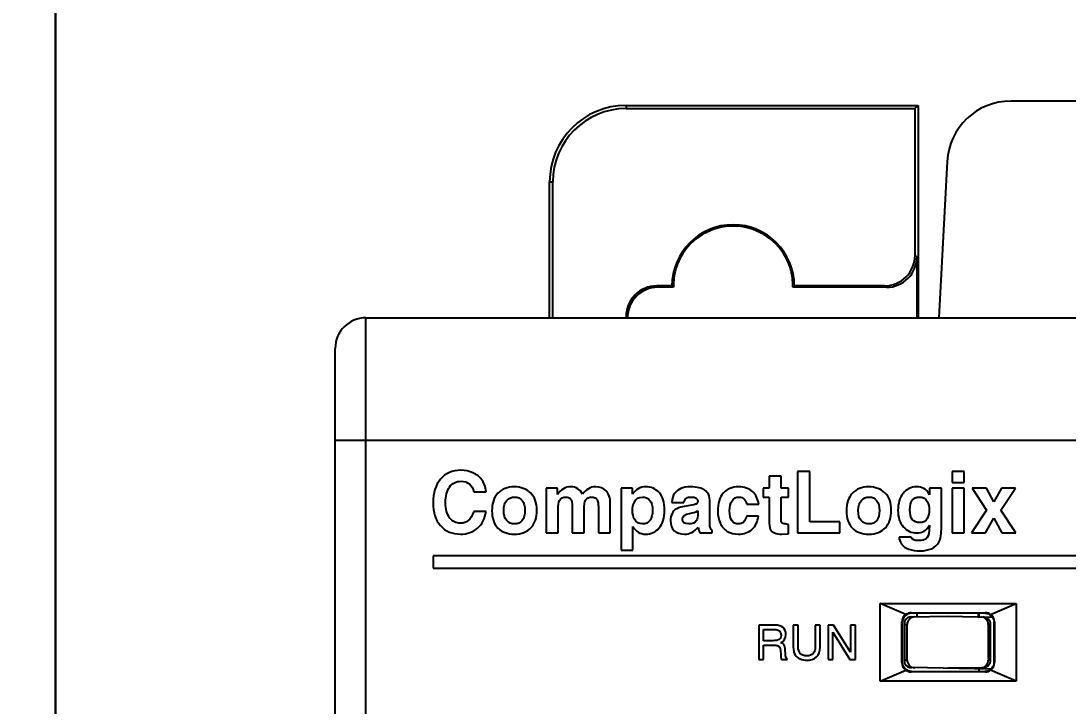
# Model space of a CAD drawing. Header units: inches. Extents: x -38 to 199, y -310 to 64.
# Drawn here: x 89.686 to 91.034, y 57.914 to 58.796 of the extents above; entities that cross this region are included whole.
import ezdxf

# ---------------------------------------------------------------- set-up
doc = ezdxf.new("R2010")
doc.units = ezdxf.units.IN
doc.header["$MEASUREMENT"] = 0
doc.layers.add('DIMENSION (ANSI)', color=7, linetype='Continuous', lineweight=9)
doc.layers.add('PLC', color=7, linetype='Continuous')
doc.styles.add('Note Text (ANSI)', font='arial.ttf')
doc.dimstyles.new('DIM_0', dxfattribs={"dimscale": 4.75, "dimtxt": 0.065, "dimasz": 0.075, "dimexe": 0.075, "dimexo": 0.125, "dimgap": 0.0625, "dimtad": 0, "dimtih": 1, "dimtoh": 1, "dimrnd": 1e-08, "dimzin": 0, "dimdsep": 46, "dimlunit": 5, "dimtxsty": 'Note Text (ANSI)', "dimblk": 'Filled-1', "dimcen": 0.09, "dimdle": 0.45, "dimclrd": 256, "dimclre": 256, "dimclrt": 256, "dimadec": 0, "dimazin": 1, "dimtm": 1e-09, "dimtfac": 1.263158, "dimtofl": 0, "dimtmove": 0, "dimatfit": 3, "dimfxl": 1, "dimfrac": 2, "dimtolj": 1, "dimtzin": 4, "dimlwd": -1, "dimlwe": -1, "dimarcsym": 0})

# ---------------------------------------------------------------- blocks, each defined once
blk = doc.blocks.new('Filled-1')
at = {"color": 0}
for p, q in [((0, 0), (-1, 0.25)), ((-1, 0.25), (-1, -0.25)), ((-1, 0), (0, 0)), ((-1, -0.25), (0, 0))]:
    blk.add_line(p, q, dxfattribs=at)
blk.add_solid([(-1, -0.25), (0, 0), (-1, 0.25)], dxfattribs=at)
blk = doc.blocks.new('*D96')
at = {"layer": 'DEFPOINTS', "color": 0, "transparency": 16777216}
for p in [(89.7304, 59.8646), (88.2858, 25.3646), (89.7304, 25.3646)]:
    blk.add_point(p, dxfattribs=at)
at = {"layer": 'DIMENSION (ANSI)', "transparency": 16777216}
for p, q in [((89.1366, 59.8646), (87.9296, 59.8646)), ((88.2858, 59.5083), (88.2858, 43.0692)), ((88.2858, 25.7208), (88.2858, 42.16)), ((89.1366, 25.3646), (87.9296, 25.3646))]:
    blk.add_line(p, q, dxfattribs=at)
at = {"layer": 'DIMENSION (ANSI)', "transparency": 16777216, "xscale": 0.35625, "yscale": 0.35625, "zscale": 0.35625}
for p, rotation in [((88.2858, 59.8646), 90), ((88.2858, 25.3646), 270)]:
    blk.add_blockref('Filled-1', p, dxfattribs=dict(at, rotation=rotation))
at = {"layer": 'DIMENSION (ANSI)', "transparency": 16777216, "insert": (88.2858, 42.6146), "char_height": 0.30875, "attachment_point": 5, "style": 'Note Text (ANSI)'}
blk.add_mtext('\\A1;36"', dxfattribs=at)

msp = doc.modelspace()

# ---------------------------------------------------------------- linework, layer by layer
msp.add_line((89.73036, 26.23957), (89.73036, 59.86457))
for points in [[(89.73036, 59.86457), (89.73036, 25.36457)], [(89.73036, 59.86457), (89.73036, 55.43491)]]:
    msp.add_lwpolyline(points)
at = {"layer": 'PLC', "linetype": 'Continuous'}
for p, q in [((90.4648, 58.68709), (90.4648, 58.68297)), ((90.4648, 58.68709), (90.84079, 58.68709)), ((90.83666, 58.68297), (90.84079, 58.68709)), ((90.84079, 58.68709), (90.84079, 58.41387)), ((91.49414, 58.69263), (90.95987, 58.69263)), ((90.4648, 58.68297), (90.83666, 58.68297)), ((90.83666, 58.68297), (90.83666, 58.49417)), ((90.87806, 58.615), (90.86751, 58.41387)), ((90.36638, 58.41387), (90.36638, 58.58867)), ((90.36638, 58.58867), (90.3705, 58.58867)), ((90.3705, 58.41387), (90.3705, 58.58867)), ((90.83666, 58.49417), (90.83924, 58.49245)), ((90.83924, 58.49245), (90.83924, 58.41387)), ((90.50417, 58.45481), (90.50588, 58.45309)), ((90.52386, 58.45481), (90.50417, 58.45481)), ((90.52559, 58.45309), (90.50588, 58.45309)), ((90.79987, 58.45309), (90.6796, 58.45309)), ((90.7973, 58.45481), (90.68134, 58.45481)), ((90.7973, 58.45481), (90.79987, 58.45309)), ((90.4648, 58.41545), (90.4648, 58.41387)), ((90.4648, 58.41545), (90.46638, 58.41387)), ((90.12976, 57.32329), (90.12976, 58.41387)), ((90.12976, 58.41387), (92.10052, 58.41387)), ((90.09039, 53.80757), (90.09039, 58.3745)), ((90.09039, 58.25639), (91.99622, 58.25639)), ((90.68534, 58.21594), (90.68534, 58.1372)), ((90.70138, 58.21594), (90.68534, 58.21594)), ((90.70138, 58.15131), (90.70138, 58.21594)), ((90.88468, 58.21594), (90.88468, 58.20193)), ((90.89997, 58.21594), (90.88468, 58.21594)), ((90.89997, 58.20193), (90.89997, 58.21594)), ((90.64905, 58.21011), (90.64905, 58.19466)), ((90.66433, 58.21011), (90.64905, 58.21011)), ((90.66433, 58.19466), (90.66433, 58.21011)), ((90.88468, 58.20193), (90.89997, 58.20193)), ((90.26876, 58.1899), (90.2848, 58.1899)), ((90.36204, 58.19466), (90.36204, 58.1372)), ((90.37664, 58.19466), (90.36204, 58.19466)), ((90.37664, 58.18643), (90.37664, 58.19466)), ((90.45832, 58.19466), (90.45832, 58.11485)), ((90.47291, 58.19466), (90.45832, 58.19466)), ((90.47291, 58.1868), (90.47291, 58.19466)), ((90.64108, 58.19466), (90.64108, 58.18322)), ((90.64905, 58.19466), (90.64108, 58.19466)), ((90.67385, 58.19466), (90.66433, 58.19466)), ((90.67385, 58.18322), (90.67385, 58.19466)), ((90.85533, 58.19466), (90.85533, 58.18621)), ((90.87062, 58.19466), (90.85533, 58.19466)), ((90.87062, 58.14607), (90.87062, 58.19466)), ((90.88468, 58.19466), (90.88468, 58.1372)), ((90.89997, 58.19466), (90.88468, 58.19466)), ((90.89997, 58.1372), (90.89997, 58.19466)), ((90.91044, 58.19466), (90.92883, 58.16628)), ((90.92862, 58.19466), (90.91044, 58.19466)), ((90.93808, 58.17691), (90.92862, 58.19466)), ((90.94802, 58.19466), (90.93808, 58.17691)), ((90.94727, 58.16628), (90.96593, 58.19466)), ((90.96593, 58.19466), (90.94802, 58.19466)), ((90.42902, 58.17323), (90.42913, 58.17119)), ((90.44442, 58.1372), (90.44442, 58.17419)), ((90.52375, 58.17627), (90.53903, 58.17627)), ((90.55186, 58.17333), (90.54438, 58.1721)), ((90.57255, 58.15681), (90.57255, 58.17494)), ((90.62018, 58.17403), (90.63547, 58.17403)), ((90.64108, 58.18322), (90.64905, 58.18322)), ((90.64905, 58.18322), (90.64905, 58.15387)), ((90.66433, 58.15398), (90.66433, 58.18322)), ((90.66433, 58.18322), (90.67385, 58.18322)), ((90.28464, 58.16457), (90.2686, 58.16457)), ((90.37733, 58.1372), (90.37733, 58.16713)), ((90.39556, 58.17141), (90.39556, 58.1372)), ((90.41085, 58.1372), (90.41085, 58.16702)), ((90.42913, 58.17119), (90.42913, 58.1372)), ((90.55726, 58.16542), (90.55726, 58.16307)), ((90.92883, 58.16628), (90.90932, 58.1372)), ((90.96641, 58.1372), (90.94727, 58.16628)), ((90.5725, 58.14885), (90.57255, 58.15681)), ((90.63515, 58.15852), (90.61986, 58.15852)), ((90.67385, 58.13602), (90.67385, 58.14751)), ((90.73997, 58.15131), (90.70138, 58.15131)), ((90.73997, 58.1372), (90.73997, 58.15131)), ((90.85533, 58.14714), (90.8548, 58.14003)), ((90.92723, 58.1372), (90.93808, 58.15607)), ((90.93808, 58.15607), (90.94829, 58.1372)), ((90.36204, 58.1372), (90.37733, 58.1372)), ((90.39556, 58.1372), (90.41085, 58.1372)), ((90.42913, 58.1372), (90.44442, 58.1372)), ((90.4736, 58.11485), (90.4736, 58.14521)), ((90.55977, 58.1372), (90.57576, 58.1372)), ((90.57576, 58.1372), (90.57576, 58.13992)), ((90.66514, 58.13554), (90.67385, 58.13602)), ((90.68534, 58.1372), (90.73997, 58.1372)), ((90.88468, 58.1372), (90.89997, 58.1372)), ((90.90932, 58.1372), (90.92723, 58.1372)), ((90.94829, 58.1372), (90.96641, 58.1372)), ((90.83149, 58.13164), (90.8162, 58.13164)), ((90.21638, 58.10767), (90.21638, 58.09192)), ((91.86992, 58.10767), (90.21638, 58.10767)), ((90.45832, 58.11485), (90.4736, 58.11485)), ((90.21638, 58.09192), (91.86992, 58.09192)), ((90.792, 57.94638), (90.792, 58.04639)), ((90.82482, 58.03218), (90.792, 58.04639)), ((90.792, 58.04639), (90.96681, 58.04639)), ((90.93399, 58.03218), (90.96681, 58.04639)), ((90.96681, 58.04639), (90.96681, 57.94638)), ((90.83158, 58.03437), (90.83216, 58.03379)), ((90.83158, 58.03437), (90.92724, 58.03437)), ((90.83203, 58.02905), (90.87882, 58.02987)), ((90.92677, 58.03379), (90.83205, 58.03379)), ((90.83967, 58.02919), (90.83883, 58.03379)), ((90.87882, 58.02987), (90.93598, 58.02887)), ((90.91797, 58.02919), (90.91881, 58.03379)), ((90.91938, 58.02916), (90.91938, 58.03379)), ((90.92724, 58.03437), (90.92665, 58.03379)), ((90.63548, 58.01851), (90.63548, 57.97422)), ((90.65668, 58.01851), (90.63548, 58.01851)), ((90.64176, 57.99846), (90.64176, 58.01286)), ((90.64176, 58.01286), (90.65301, 58.01286)), ((90.68001, 58.01851), (90.68001, 57.99028)), ((90.6863, 58.01851), (90.68001, 58.01851)), ((90.6863, 57.99085), (90.6863, 58.01851)), ((90.70831, 58.01851), (90.70831, 57.99085)), ((90.71459, 58.01851), (90.70831, 58.01851)), ((90.71459, 57.99028), (90.71459, 58.01851)), ((90.72478, 58.01851), (90.72478, 57.97422)), ((90.73173, 58.01851), (90.72478, 58.01851)), ((90.75359, 57.98363), (90.73173, 58.01851)), ((90.75359, 58.01851), (90.75359, 57.98363)), ((90.75987, 58.01851), (90.75359, 58.01851)), ((90.75987, 57.97422), (90.75987, 58.01851)), ((90.81977, 57.97021), (90.81977, 58.02256)), ((90.81977, 58.02256), (90.82035, 58.02198)), ((90.82035, 58.02209), (90.82035, 57.97068)), ((90.8237, 57.96864), (90.8237, 58.02417)), ((90.8237, 58.01924), (90.82659, 58.01929)), ((90.93397, 58.01924), (90.93105, 58.01929)), ((90.93397, 57.97358), (90.93397, 58.01924)), ((90.93905, 58.02256), (90.93846, 58.02198)), ((90.93846, 57.97068), (90.93846, 58.02209)), ((90.93905, 58.02256), (90.93905, 57.97021)), ((90.65385, 57.99846), (90.64176, 57.99846)), ((90.73107, 57.97422), (90.73107, 58.00949)), ((90.73107, 58.00949), (90.75293, 57.97422)), ((90.64176, 57.97422), (90.64176, 57.9928)), ((90.64176, 57.9928), (90.65545, 57.9928)), ((90.66344, 57.98595), (90.6638, 57.98048)), ((90.66988, 57.98195), (90.66973, 57.98622)), ((90.63548, 57.97422), (90.64176, 57.97422)), ((90.6648, 57.97422), (90.67207, 57.97422)), ((90.67207, 57.97422), (90.67207, 57.97561)), ((90.72478, 57.97422), (90.73107, 57.97422)), ((90.75293, 57.97422), (90.75987, 57.97422)), ((90.81977, 57.97021), (90.82035, 57.97079)), ((90.82659, 57.97353), (90.8237, 57.97358)), ((90.93397, 57.97358), (90.93105, 57.97353)), ((90.93905, 57.97021), (90.93846, 57.97079)), ((90.792, 57.94638), (90.82482, 57.96059)), ((90.83158, 57.9584), (90.83216, 57.95898)), ((90.92724, 57.9584), (90.83158, 57.9584)), ((90.93431, 57.96197), (90.83203, 57.96376)), ((90.83205, 57.95898), (90.92677, 57.95898)), ((90.92429, 57.96373), (90.87882, 57.96294)), ((90.91938, 57.95898), (90.91938, 57.96223)), ((90.92724, 57.9584), (90.92665, 57.95898)), ((90.96681, 57.94638), (90.93399, 57.96059)), ((90.96681, 57.94638), (90.792, 57.94638))]:
    msp.add_line(p, q, dxfattribs=at)
for centre, radius, start, end in [((90.4648, 58.58867), 0.09843, 90, 180), ((90.4648, 58.58867), 0.0943, 90, 180), ((90.6026, 58.45481), 0.07874, 0, 180), ((90.6026, 58.45481), 0.07702, 358.72188, 181.27812), ((90.67876, 58.6097), 0.21905, 224.99824, 225.63729), ((90.52644, 58.6097), 0.21905, 314.36271, 315.00176), ((90.12976, 58.3745), 0.03937, 90, 180), ((82.58643, 57.99643), 8.24019, 359.999836, 0.158929), ((99.17121, 57.99643), 8.24019, 179.841071, 180.000164), ((82.58643, 57.99638), 8.24019, 359.841071, 0.000164), ((99.17122, 57.99638), 8.24019, 179.999836, 180.158929)]:
    msp.add_arc(centre, radius, start, end, dxfattribs=at)
for centre, major_axis, ratio, start_param, end_param in [((90.95987, 58.61071), (0, 0.08192), 1, 0, 1.5183604), ((90.79728, 58.49419), (-0.03278, 0.02185), 0.9995052, 2.1589688, 3.7293083), ((90.79986, 58.49247), (0.03278, -0.02185), 0.9995052, -0.9826239, 0.5877156), ((90.50418, 58.41544), (0.02785, -0.02785), 0.9996955, 2.3563468, 3.9268385), ((90.5059, 58.41372), (0.02785, -0.02785), 0.9996955, 2.3563468, 3.9268385), ((90.83167, 58.02247), (0.01096, -0.00469), 0.9893025, 2.5846446, 3.5423275), ((90.8322, 58.01921), (0.0069, 0.00702), 0.9999894, 0.7941195, 1.8194671), ((90.83179, 58.02235), (-0.00471, 0.0111), 0.9756194, -0.3926229, 0.2201859), ((90.92412, 58.01924), (0.00985, -0.00013), 0.9987814, 0.013077, 1.5664307), ((90.92703, 58.02235), (0.00471, 0.0111), 0.9756194, -0.2201859, 0.3926229), ((90.92715, 58.02247), (0.01096, 0.00469), 0.9893025, -0.4007348, 0.556948), ((90.92412, 57.97358), (0.00985, 0.00013), 0.9987814, -1.5664307, -0.013077), ((90.83167, 57.9703), (0.01096, 0.00469), 0.9893025, 2.7408578, 3.6985407), ((90.8322, 57.9736), (0.0069, -0.00702), 0.9999894, -1.8194671, -0.7941195), ((90.83179, 57.97042), (0.00471, 0.0111), 0.9756194, -3.3617786, -2.7489697), ((90.92703, 57.97042), (-0.00471, 0.0111), 0.9756194, -3.5342156, -2.9214067), ((90.92715, 57.9703), (0.01096, -0.00469), 0.9893025, -0.556948, 0.4007348)]:
    msp.add_ellipse(centre, major_axis=major_axis, ratio=ratio, start_param=start_param, end_param=end_param, dxfattribs=at)
for points in [[(90.25198, 58.21765), (90.24107, 58.21765), (90.23241, 58.2138), (90.226, 58.20621)], [(90.26764, 58.21455), (90.2631, 58.21658), (90.25786, 58.21765), (90.25198, 58.21765)], [(90.2788, 58.20577), (90.27593, 58.20958), (90.27218, 58.21252), (90.26764, 58.21455)], [(90.226, 58.20621), (90.21958, 58.19862), (90.21638, 58.18857), (90.21638, 58.17606)], [(90.2376, 58.19616), (90.24107, 58.20108), (90.24599, 58.20353), (90.2523, 58.20353)], [(90.2523, 58.20353), (90.26112, 58.20353), (90.26662, 58.19899), (90.26876, 58.1899)], [(90.2848, 58.1899), (90.28373, 58.19664), (90.2817, 58.20193), (90.2788, 58.20577)], [(90.23241, 58.176), (90.23241, 58.1845), (90.23412, 58.19124), (90.2376, 58.19616)], [(90.29986, 58.18821), (90.29464, 58.18274), (90.29207, 58.1752), (90.29207, 58.16558)], [(90.32094, 58.19637), (90.31206, 58.19637), (90.30506, 58.19365), (90.29986, 58.18821)], [(90.34173, 58.18867), (90.33628, 58.19381), (90.32938, 58.19637), (90.32094, 58.19637)], [(90.34991, 58.16638), (90.34991, 58.17611), (90.34718, 58.18354), (90.34173, 58.18867)], [(90.39353, 58.19637), (90.38647, 58.19637), (90.38086, 58.19306), (90.37664, 58.18643)], [(90.40882, 58.18702), (90.40561, 58.19322), (90.40053, 58.19637), (90.39353, 58.19637)], [(90.42565, 58.19637), (90.41881, 58.19637), (90.4132, 58.19322), (90.40882, 58.18702)], [(90.43913, 58.19124), (90.4356, 58.19466), (90.43111, 58.19637), (90.42565, 58.19637)], [(90.44442, 58.17419), (90.44442, 58.18215), (90.44265, 58.18782), (90.43913, 58.19124)], [(90.49012, 58.19637), (90.4828, 58.19637), (90.47708, 58.19316), (90.47291, 58.1868)], [(90.50728, 58.18894), (90.50268, 58.19386), (90.49696, 58.19637), (90.49012, 58.19637)], [(90.51418, 58.16628), (90.51418, 58.17643), (90.51188, 58.18402), (90.50728, 58.18894)], [(90.52738, 58.18819), (90.5253, 58.18552), (90.52407, 58.18151), (90.52375, 58.17627)], [(90.5354, 58.1943), (90.53214, 58.1929), (90.52947, 58.19087), (90.52738, 58.18819)], [(90.54785, 58.19637), (90.54278, 58.19637), (90.53861, 58.19568), (90.5354, 58.1943)], [(90.56633, 58.19191), (90.56223, 58.19487), (90.55609, 58.19637), (90.54785, 58.19637)], [(90.57084, 58.1868), (90.56972, 58.18883), (90.56822, 58.19054), (90.56633, 58.19191)], [(90.57255, 58.17494), (90.57255, 58.18082), (90.57196, 58.18477), (90.57084, 58.1868)], [(90.58988, 58.18829), (90.58511, 58.1829), (90.58276, 58.1751), (90.58276, 58.16489)], [(90.60954, 58.19637), (90.6012, 58.19637), (90.59463, 58.19365), (90.58988, 58.18829)], [(90.6275, 58.19022), (90.62312, 58.19429), (90.61713, 58.19637), (90.60954, 58.19637)], [(90.63547, 58.17403), (90.63451, 58.18076), (90.63189, 58.18616), (90.6275, 58.19022)], [(90.7561, 58.18821), (90.75088, 58.18274), (90.74831, 58.1752), (90.74831, 58.16558)], [(90.77718, 58.19637), (90.76831, 58.19637), (90.7613, 58.19365), (90.7561, 58.18821)], [(90.79797, 58.18867), (90.79252, 58.19381), (90.78563, 58.19637), (90.77718, 58.19637)], [(90.80615, 58.16638), (90.80615, 58.17611), (90.80343, 58.18354), (90.79797, 58.18867)], [(90.82128, 58.18798), (90.8169, 58.18242), (90.81476, 58.17515), (90.81476, 58.16622)], [(90.83876, 58.19637), (90.83149, 58.19637), (90.82566, 58.19354), (90.82128, 58.18798)], [(90.84794, 58.19421), (90.84517, 58.19562), (90.84213, 58.19637), (90.83876, 58.19637)], [(90.85533, 58.18621), (90.85319, 58.19012), (90.85073, 58.19279), (90.84794, 58.19421)], [(90.21638, 58.17606), (90.21638, 58.1636), (90.21953, 58.15371), (90.22593, 58.14643)], [(90.23764, 58.15648), (90.23412, 58.16104), (90.23241, 58.16756), (90.23241, 58.176)], [(90.30736, 58.16601), (90.30736, 58.17178), (90.30869, 58.17611), (90.31142, 58.179)], [(90.31142, 58.179), (90.31409, 58.18183), (90.31741, 58.18327), (90.32131, 58.18327)], [(90.32131, 58.18327), (90.32543, 58.18327), (90.32869, 58.18172), (90.33104, 58.17862)], [(90.33104, 58.17862), (90.33339, 58.17552), (90.33462, 58.1713), (90.33462, 58.16596)], [(90.37733, 58.16713), (90.37733, 58.1728), (90.37787, 58.17665), (90.37903, 58.17874)], [(90.37903, 58.17874), (90.3807, 58.18172), (90.38342, 58.18327), (90.38717, 58.18327)], [(90.38717, 58.18327), (90.38995, 58.18327), (90.39203, 58.18242), (90.39342, 58.18076)], [(90.39342, 58.18076), (90.39481, 58.17911), (90.39556, 58.176), (90.39556, 58.17141)], [(90.41085, 58.16702), (90.41085, 58.1729), (90.41144, 58.17691), (90.41267, 58.17905)], [(90.41267, 58.17905), (90.41427, 58.18183), (90.41689, 58.18327), (90.42058, 58.18327)], [(90.42058, 58.18327), (90.42282, 58.18327), (90.42475, 58.18258), (90.42632, 58.18122)], [(90.42632, 58.18122), (90.4279, 58.17985), (90.42881, 58.17718), (90.42902, 58.17323)], [(90.47307, 58.16579), (90.47307, 58.16975), (90.47387, 58.17344), (90.47551, 58.17687)], [(90.47551, 58.17687), (90.47756, 58.18114), (90.48093, 58.18327), (90.48574, 58.18327)], [(90.48574, 58.18327), (90.4898, 58.18327), (90.49301, 58.18183), (90.49536, 58.17894)], [(90.49536, 58.17894), (90.49771, 58.17606), (90.49889, 58.17178), (90.49889, 58.16617)], [(90.53903, 58.17627), (90.53952, 58.17905), (90.54064, 58.18087), (90.54235, 58.18183)], [(90.54235, 58.18183), (90.54406, 58.18279), (90.54614, 58.18327), (90.54866, 58.18327)], [(90.54866, 58.18327), (90.55427, 58.18327), (90.5571, 58.1814), (90.5571, 58.17777)], [(90.55583, 58.17466), (90.55507, 58.17408), (90.55374, 58.17364), (90.55186, 58.17333)], [(90.5571, 58.17777), (90.5571, 58.17633), (90.55667, 58.17531), (90.55583, 58.17466)], [(90.59805, 58.16569), (90.59805, 58.17109), (90.59906, 58.17536), (90.6012, 58.17852)], [(90.6012, 58.17852), (90.60334, 58.18167), (90.60628, 58.18327), (90.61002, 58.18327)], [(90.61002, 58.18327), (90.61532, 58.18327), (90.61868, 58.18017), (90.62018, 58.17403)], [(90.7636, 58.16601), (90.7636, 58.17178), (90.76494, 58.17611), (90.76766, 58.179)], [(90.76766, 58.179), (90.77034, 58.18183), (90.77365, 58.18327), (90.77755, 58.18327)], [(90.77755, 58.18327), (90.78167, 58.18327), (90.78493, 58.18172), (90.78728, 58.17862)], [(90.78728, 58.17862), (90.78963, 58.17552), (90.79086, 58.1713), (90.79086, 58.16596)], [(90.83005, 58.1667), (90.83005, 58.17772), (90.83416, 58.18327), (90.84239, 58.18327)], [(90.84239, 58.18327), (90.8471, 58.18327), (90.85041, 58.1813), (90.85241, 58.17733)], [(90.85241, 58.17733), (90.85405, 58.17408), (90.8549, 58.17055), (90.8549, 58.16681)], [(90.2686, 58.16457), (90.26678, 58.1589), (90.26443, 58.155), (90.26165, 58.15286)], [(90.27367, 58.14341), (90.27951, 58.14864), (90.28314, 58.15569), (90.28464, 58.16457)], [(90.29207, 58.16558), (90.29207, 58.15601), (90.29464, 58.14864), (90.29981, 58.14338)], [(90.31126, 58.15291), (90.30864, 58.1558), (90.30736, 58.16013), (90.30736, 58.16601)], [(90.33462, 58.16596), (90.33462, 58.16056), (90.33344, 58.15633), (90.33109, 58.15323)], [(90.34237, 58.14382), (90.3474, 58.14938), (90.34991, 58.15687), (90.34991, 58.16638)], [(90.47563, 58.15483), (90.47393, 58.15815), (90.47307, 58.16179), (90.47307, 58.16579)], [(90.49889, 58.16617), (90.49889, 58.16093), (90.49777, 58.15671), (90.49564, 58.15349)], [(90.50732, 58.14357), (90.51188, 58.1489), (90.51418, 58.15644), (90.51418, 58.16628)], [(90.52394, 58.16206), (90.52257, 58.15933), (90.52193, 58.15617), (90.52193, 58.15259)], [(90.52989, 58.16827), (90.52727, 58.16686), (90.5253, 58.16478), (90.52394, 58.16206)], [(90.54438, 58.1721), (90.53732, 58.17093), (90.53246, 58.16964), (90.52989, 58.16827)], [(90.53722, 58.15462), (90.53722, 58.15858), (90.54032, 58.16114), (90.54657, 58.1622)], [(90.54657, 58.1622), (90.55047, 58.16285), (90.55406, 58.16392), (90.55726, 58.16542)], [(90.55726, 58.16307), (90.55726, 58.1581), (90.55667, 58.15473), (90.55556, 58.15296)], [(90.58276, 58.16489), (90.58276, 58.15954), (90.58378, 58.15446), (90.58584, 58.14975)], [(90.60954, 58.14864), (90.60184, 58.14864), (90.59805, 58.1543), (90.59805, 58.16569)], [(90.74831, 58.16558), (90.74831, 58.15601), (90.75088, 58.14864), (90.75605, 58.14338)], [(90.7675, 58.15291), (90.76488, 58.1558), (90.7636, 58.16013), (90.7636, 58.16601)], [(90.79086, 58.16596), (90.79086, 58.16056), (90.78969, 58.15633), (90.78734, 58.15323)], [(90.79861, 58.14382), (90.80364, 58.14938), (90.80615, 58.15687), (90.80615, 58.16638)], [(90.81476, 58.16622), (90.81476, 58.15708), (90.817, 58.14997), (90.8216, 58.14484)], [(90.84272, 58.15029), (90.83427, 58.15029), (90.83005, 58.15575), (90.83005, 58.1667)], [(90.8549, 58.16681), (90.8549, 58.16275), (90.85416, 58.15917), (90.85267, 58.15606)], [(90.22593, 58.14643), (90.23231, 58.13917), (90.24086, 58.13554), (90.25155, 58.13554)], [(90.25176, 58.14965), (90.24588, 58.14965), (90.24118, 58.1519), (90.23764, 58.15648)], [(90.26165, 58.15286), (90.25887, 58.15072), (90.25556, 58.14965), (90.25176, 58.14965)], [(90.32115, 58.14864), (90.31719, 58.14864), (90.31388, 58.15003), (90.31126, 58.15291)], [(90.33109, 58.15323), (90.32874, 58.15013), (90.32543, 58.14864), (90.32115, 58.14864)], [(90.48595, 58.14864), (90.4812, 58.14864), (90.47777, 58.15067), (90.47563, 58.15483)], [(90.49564, 58.15349), (90.49349, 58.15024), (90.49023, 58.14864), (90.48595, 58.14864)], [(90.52193, 58.15259), (90.52193, 58.14709), (90.52353, 58.14286), (90.52679, 58.13992)], [(90.54513, 58.14864), (90.53984, 58.14864), (90.53722, 58.15061), (90.53722, 58.15462)], [(90.55556, 58.15296), (90.55373, 58.15008), (90.55026, 58.14864), (90.54513, 58.14864)], [(90.57576, 58.13992), (90.57383, 58.14142), (90.57247, 58.14435), (90.5725, 58.14885)], [(90.58584, 58.14975), (90.58789, 58.14505), (90.59099, 58.14147), (90.59506, 58.13912)], [(90.61986, 58.15852), (90.61815, 58.1519), (90.61473, 58.14864), (90.60954, 58.14864)], [(90.62693, 58.14173), (90.63141, 58.14586), (90.63419, 58.15147), (90.63515, 58.15852)], [(90.64905, 58.15387), (90.64905, 58.14799), (90.64947, 58.14404), (90.65041, 58.14189)], [(90.66514, 58.15003), (90.6646, 58.15067), (90.66433, 58.15195), (90.66433, 58.15398)], [(90.66979, 58.14863), (90.66722, 58.1489), (90.66567, 58.14938), (90.66514, 58.15003)], [(90.67385, 58.14751), (90.67203, 58.14815), (90.6707, 58.14853), (90.66979, 58.14863)], [(90.77739, 58.14864), (90.77344, 58.14864), (90.77012, 58.15003), (90.7675, 58.15291)], [(90.78734, 58.15323), (90.78498, 58.15013), (90.78167, 58.14864), (90.77739, 58.14864)], [(90.85267, 58.15606), (90.85084, 58.15222), (90.84753, 58.15029), (90.84272, 58.15029)], [(90.84838, 58.13928), (90.85095, 58.14067), (90.85325, 58.14329), (90.85533, 58.14714)], [(90.86752, 58.12517), (90.86955, 58.12891), (90.87062, 58.13591), (90.87062, 58.14607)], [(90.25155, 58.13554), (90.26042, 58.13554), (90.2678, 58.13816), (90.27367, 58.14341)], [(90.29981, 58.14338), (90.30495, 58.13816), (90.31201, 58.13554), (90.32088, 58.13554)], [(90.32088, 58.13554), (90.33018, 58.13554), (90.33735, 58.13827), (90.34237, 58.14382)], [(90.4736, 58.14521), (90.47735, 58.13875), (90.48285, 58.13554), (90.49007, 58.13554)], [(90.49007, 58.13554), (90.49702, 58.13554), (90.50274, 58.13821), (90.50732, 58.14357)], [(90.52679, 58.13992), (90.53, 58.13704), (90.53438, 58.13554), (90.53994, 58.13554)], [(90.53994, 58.13554), (90.54646, 58.13554), (90.55234, 58.13853), (90.55764, 58.14463)], [(90.55764, 58.14463), (90.55806, 58.14104), (90.55881, 58.13859), (90.55977, 58.1372)], [(90.59506, 58.13912), (90.59912, 58.13677), (90.60388, 58.13554), (90.60922, 58.13554)], [(90.60922, 58.13554), (90.61649, 58.13554), (90.62242, 58.13757), (90.62693, 58.14173)], [(90.65041, 58.14189), (90.65134, 58.13976), (90.65316, 58.13816), (90.65588, 58.13712)], [(90.65588, 58.13712), (90.65861, 58.13607), (90.66171, 58.13554), (90.66514, 58.13554)], [(90.75605, 58.14338), (90.7612, 58.13816), (90.76825, 58.13554), (90.77713, 58.13554)], [(90.77713, 58.13554), (90.78643, 58.13554), (90.79359, 58.13827), (90.79861, 58.14382)], [(90.8216, 58.14484), (90.8262, 58.13971), (90.83208, 58.1372), (90.83924, 58.1372)], [(90.83924, 58.1372), (90.84277, 58.1372), (90.84582, 58.13789), (90.84838, 58.13928)], [(90.8548, 58.14003), (90.85442, 58.13468), (90.85319, 58.13116), (90.85115, 58.12956)], [(90.8162, 58.13164), (90.81615, 58.12859), (90.81722, 58.12576), (90.81936, 58.12282)], [(90.81936, 58.12282), (90.82149, 58.11988), (90.82465, 58.11768), (90.82882, 58.11624)], [(90.84149, 58.12715), (90.8363, 58.12715), (90.83299, 58.12864), (90.83149, 58.13164)], [(90.85115, 58.12956), (90.84908, 58.12795), (90.84587, 58.12715), (90.84149, 58.12715)], [(90.8579, 58.11683), (90.86228, 58.11865), (90.86549, 58.12143), (90.86752, 58.12517)], [(90.82882, 58.11624), (90.83299, 58.1148), (90.83801, 58.11405), (90.84389, 58.11405)], [(90.84389, 58.11405), (90.84886, 58.11405), (90.85351, 58.11501), (90.8579, 58.11683)], [(90.83205, 58.03379), (90.82907, 58.03379), (90.8229, 58.03124), (90.82035, 58.02507), (90.82035, 58.02209)], [(90.92665, 58.03379), (90.92967, 58.03379), (90.93595, 58.03128), (90.93846, 58.02499), (90.93846, 58.02198)], [(90.65301, 58.01286), (90.6568, 58.01286), (90.65929, 58.01259), (90.66049, 58.0121)], [(90.6669, 58.0153), (90.66453, 58.01743), (90.66113, 58.01851), (90.65668, 58.01851)], [(90.66049, 58.0121), (90.6617, 58.0116), (90.6626, 58.01076), (90.66323, 58.00961)], [(90.67048, 58.0064), (90.67048, 58.01018), (90.66928, 58.01316), (90.6669, 58.0153)], [(90.65987, 57.99909), (90.65842, 57.99867), (90.65641, 57.99846), (90.65385, 57.99846)], [(90.6642, 58.00555), (90.6642, 58.00207), (90.66275, 57.99993), (90.65987, 57.99909)], [(90.66323, 58.00961), (90.66386, 58.00847), (90.6642, 58.00712), (90.6642, 58.00555)], [(90.66392, 57.99599), (90.66828, 57.9978), (90.67048, 58.00128), (90.67048, 58.0064)], [(90.65545, 57.9928), (90.65704, 57.9928), (90.65851, 57.99259), (90.65986, 57.99221)], [(90.65986, 57.99221), (90.662, 57.9916), (90.66321, 57.9895), (90.66344, 57.98595)], [(90.66833, 57.99295), (90.66753, 57.99428), (90.66606, 57.99527), (90.66392, 57.99599)], [(90.66973, 57.98622), (90.66961, 57.98941), (90.66913, 57.99163), (90.66833, 57.99295)], [(90.68001, 57.99028), (90.68001, 57.98619), (90.68076, 57.98291), (90.68232, 57.98047)], [(90.69733, 57.97894), (90.68996, 57.97894), (90.6863, 57.98291), (90.6863, 57.99085)], [(90.70831, 57.99085), (90.70831, 57.98291), (90.70464, 57.97894), (90.69733, 57.97894)], [(90.70986, 57.9776), (90.713, 57.98048), (90.71459, 57.98469), (90.71459, 57.99028)], [(90.6638, 57.98048), (90.66392, 57.97831), (90.66426, 57.97621), (90.6648, 57.97422)], [(90.67038, 57.97749), (90.67012, 57.97822), (90.66996, 57.9797), (90.66988, 57.98195)], [(90.67207, 57.97561), (90.6712, 57.97615), (90.67063, 57.97678), (90.67038, 57.97749)], [(90.68232, 57.98047), (90.68389, 57.97801), (90.68603, 57.97621), (90.68877, 57.97505)], [(90.68877, 57.97505), (90.6915, 57.97389), (90.69435, 57.97329), (90.6973, 57.97329)], [(90.6973, 57.97329), (90.70253, 57.97329), (90.70671, 57.9747), (90.70986, 57.9776)], [(90.83216, 57.95898), (90.82915, 57.95898), (90.82286, 57.96149), (90.82035, 57.96778), (90.82035, 57.97079)], [(90.93846, 57.97079), (90.93846, 57.96778), (90.93595, 57.96149), (90.92967, 57.95898), (90.92665, 57.95898)]]:
    msp.add_open_spline(points, degree=3, dxfattribs=at)
for points, knots in [([(90.83629, 58.02913), (90.83502, 58.02911), (90.83247, 58.02857), (90.82925, 58.02638), (90.82708, 58.02313), (90.82658, 58.02056), (90.82659, 58.01929)], [0, 0, 0, 0, 0.2488714, 0.4988572, 0.7495249, 1, 1, 1, 1]), ([(90.93105, 58.01929), (90.93106, 58.02056), (90.93056, 58.02313), (90.92839, 58.02638), (90.92517, 58.02857), (90.92262, 58.02911), (90.92136, 58.02913)], [0, 0, 0, 0, 0.2504574, 0.5011135, 0.7511212, 1, 1, 1, 1]), ([(90.82659, 57.97353), (90.82658, 57.97225), (90.82708, 57.96968), (90.82925, 57.96643), (90.83247, 57.96424), (90.83502, 57.96371), (90.83629, 57.96368)], [0, 0, 0, 0, 0.2504592, 0.5011169, 0.751121, 1, 1, 1, 1]), ([(90.92136, 57.96368), (90.92262, 57.96371), (90.92517, 57.96424), (90.92839, 57.96643), (90.93056, 57.96968), (90.93106, 57.97225), (90.93105, 57.97353)], [0, 0, 0, 0, 0.2488714, 0.4988572, 0.7495249, 1, 1, 1, 1])]:
    msp.add_open_spline(points, degree=3, knots=knots, dxfattribs=at)

# ---------------------------------------------------------------- dimensions: what is measured, and where the dimension line sits
at = {"layer": 'DIMENSION (ANSI)'}
dim = msp.add_linear_dim(base=(88.28583, 25.36457), p1=(89.73036, 59.86457), p2=(89.73036, 25.36457), angle=90, text='36"', dimstyle='DIM_0', override={"dimpost": '"', "dimtmove": 1}, dxfattribs=at)
dim.commit()
dim.dimension.update_dxf_attribs({"geometry": '*D96', "text_midpoint": (88.28583, 42.61457)})

doc.saveas('drawing.dxf')
